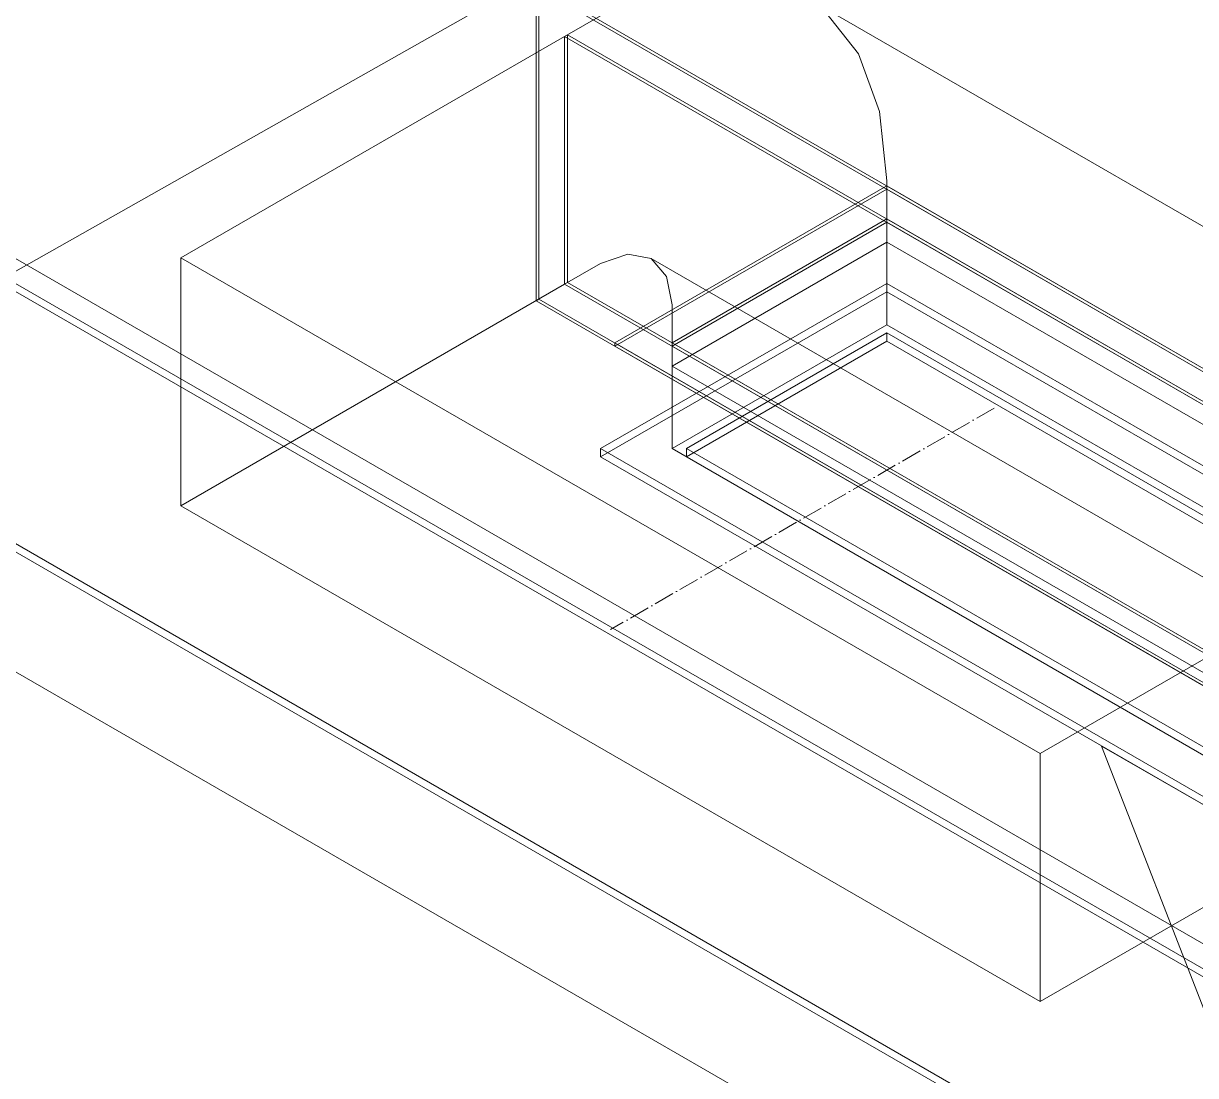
# Model space of a CAD drawing. Header units: millimetres. Extents: x -88595 to 880822, y -1054509 to -148035.
# Drawn here: x 393704 to 394283, y -328278 to -327758 of the extents above; entities that cross this region are included whole.
import ezdxf

# ---------------------------------------------------------------- set-up
doc = ezdxf.new("R2010")
doc.units = ezdxf.units.MM
doc.linetypes.add('$12$ADSK_Осевая', pattern=[14, 10, -2, 0, -2])
for name, color, linetype, lineweight in [('Воздуховоды', 7, 'Continuous', 18), ('Марки', 7, 'Continuous', 20), ('Оборудование', 7, 'Continuous', 18)]:
    doc.layers.add(name, color=color, linetype=linetype, lineweight=lineweight)

# ---------------------------------------------------------------- blocks, each defined once
blk = doc.blocks.new('$0$ADSK_Канальный блок кондиционера1 - AD242MJERAB-3267365-В_ОВ3_1')
at = {"layer": 'Оборудование'}
for p, q in [((18049.62, 7630.5), (18799.16, 7197.76)), ((18067.3, 7632.55), (18809.76, 7203.89)), ((18795.62, 7195.72), (18046.09, 7628.46)), ((18799.16, 7069.16), (18049.62, 7501.91)), ((18046.09, 7499.87), (18795.62, 7067.12)), ((18809.76, 6999.76), (18067.3, 7428.42))]:
    blk.add_line(p, q, dxfattribs=at)
blk = doc.blocks.new('$0$ADSK_Решетка вентиляционная жалюзийная_Приточная2 - Решетка приточная_Однорядная-V179-В_ОВ3_1')
at = {"layer": 'Воздуховоды', "color": 140, "true_color": 0x1bb3e4}
for p, q in [((6617.38, 14251.17), (6511.31, 14189.93)), ((7041.64, 14006.22), (6617.38, 14251.17)), ((6617.38, 14210.34), (6617.38, 14251.17)), ((6617.38, 14230.75), (6475.95, 14149.1)), ((7076.99, 13965.39), (6617.38, 14230.75)), ((6617.38, 14226.67), (6617.38, 14230.75)), ((6475.95, 14145.02), (6617.38, 14226.67)), ((6617.38, 14226.67), (7076.99, 13961.31)), ((6511.31, 14149.1), (6617.38, 14210.34)), ((6617.38, 14210.34), (7041.64, 13965.39)), ((6518.38, 14149.1), (6617.38, 14206.26)), ((6617.38, 14206.26), (6518.38, 14149.1)), ((6617.38, 14206.26), (7034.57, 13965.39)), ((6617.38, 14202.18), (6617.38, 14206.26)), ((7034.57, 13965.39), (6617.38, 14206.26)), ((6617.38, 14202.18), (6617.38, 14206.26)), ((6617.38, 14202.18), (6518.38, 14145.02)), ((6518.38, 14145.02), (6617.38, 14202.18)), ((7034.57, 13961.31), (6617.38, 14202.18)), ((6617.38, 14202.18), (7034.57, 13961.31)), ((6511.31, 14189.93), (6935.57, 13944.98)), ((6511.31, 14149.1), (6511.31, 14189.93)), ((6475.95, 14149.1), (6935.57, 13883.74)), ((6475.95, 14145.02), (6475.95, 14149.1)), ((6935.57, 13904.15), (6511.31, 14149.1)), ((6935.57, 13908.24), (6518.38, 14149.1)), ((6518.38, 14145.02), (6518.38, 14149.1)), ((6518.38, 14149.1), (6935.57, 13908.24)), ((6518.38, 14145.02), (6518.38, 14149.1)), ((6935.57, 13879.66), (6475.95, 14145.02)), ((6518.38, 14145.02), (6935.57, 13904.15)), ((6935.57, 13904.15), (6518.38, 14145.02)), ((6829.51, 13940.9), (6723.44, 14002.13)), ((6723.44, 14002.13), (6776.47, 13865.45))]:
    blk.add_line(p, q, dxfattribs=at)
blk = doc.blocks.new('$0$ADSK_Отвод_Прямоугольный1 - Стандарт-4055406-В_ОВ3_1')
at = {"layer": 'Воздуховоды', "color": 140, "true_color": 0x1bb3e4}
for p, q in [((9657.93, 12521.83), (9205.39, 12783.1)), ((9205.39, 12783.1), (9205.39, 12627.97)), ((9206.8, 12628.79), (9206.8, 12783.92)), ((9206.8, 12783.92), (9659.35, 12522.64)), ((9761.47, 12533.77), (9337.21, 12778.72)), ((9219.53, 12758.61), (9237.21, 12768.82)), ((9219.53, 12758.61), (9220.94, 12759.43)), ((9643.79, 12513.66), (9219.53, 12758.61)), ((9219.53, 12636.14), (9219.53, 12758.61)), ((9219.53, 12636.14), (9219.53, 12758.61)), ((9219.53, 12758.61), (9643.79, 12513.66)), ((9645.21, 12514.48), (9220.94, 12759.43)), ((9220.94, 12759.43), (9220.94, 12636.95)), ((9378.63, 12684.72), (9244.28, 12607.15)), ((9244.28, 12605.52), (9378.63, 12683.08)), ((9378.63, 12687.17), (9378.63, 12666.75)), ((9831.18, 12423.44), (9378.63, 12684.72)), ((9378.63, 12683.08), (9378.63, 12684.72)), ((9378.63, 12683.08), (9831.18, 12421.8)), ((9272.56, 12607.15), (9378.63, 12668.39)), ((9378.63, 12666.75), (9272.56, 12605.52)), ((9378.63, 12666.75), (9272.56, 12605.52)), ((9378.63, 12668.39), (9802.89, 12423.44)), ((9378.63, 12666.75), (9378.63, 12668.39)), ((9378.63, 12666.75), (9802.89, 12421.8)), ((9802.89, 12421.8), (9378.63, 12666.75)), ((9686.47, 12403.87), (9262.21, 12648.82)), ((9237.21, 12646.34), (9219.53, 12636.14)), ((9219.53, 12636.14), (9220.94, 12636.95)), ((9219.53, 12636.14), (9643.79, 12391.19)), ((9643.79, 12391.19), (9219.53, 12636.14)), ((9220.94, 12636.95), (9645.21, 12392)), ((9205.39, 12627.97), (9206.8, 12628.79)), ((9205.39, 12627.97), (9657.93, 12366.69)), ((9659.35, 12367.51), (9206.8, 12628.79)), ((9272.56, 12605.52), (9272.56, 12625.93)), ((9244.28, 12607.15), (9696.83, 12345.87)), ((9244.28, 12605.52), (9244.28, 12607.15)), ((9696.83, 12362.2), (9272.56, 12607.15)), ((9272.56, 12605.52), (9272.56, 12607.15)), ((9696.83, 12344.24), (9244.28, 12605.52)), ((9696.83, 12360.57), (9272.56, 12605.52)), ((9272.56, 12605.52), (9696.83, 12360.57))]:
    blk.add_line(p, q, dxfattribs=at)
for points in [[(9237.21, 12768.82, 0), (9268.68, 12782.89, 0), (9298.57, 12788.07, 0), (9325.38, 12784.1, 0), (9347.77, 12771.17, 0), (9364.62, 12749.93, 0), (9375.08, 12721.46, 0), (9378.63, 12687.17, 0)], [(9237.21, 12646.34, 0), (9250.74, 12651.05, 0), (9262.21, 12648.82, 0), (9269.87, 12640, 0), (9272.56, 12625.93, 0)]]:
    blk.add_polyline3d(points, dxfattribs=at)

msp = doc.modelspace()

# ---------------------------------------------------------------- linework, layer by layer
at = {"layer": 'Воздуховоды', "color": 140, "true_color": 0x1bb3e4}
for p, q in [((393781.88, -327873.7), (393971.39, -327764.29)), ((393971.39, -327886.77), (393971.39, -327764.29)), ((394554.75, -328101.1), (393971.39, -327764.29)), ((394130.49, -327856.15), (394024.42, -327917.39)), ((394130.49, -327906.77), (394130.49, -327856.15)), ((394206.15, -328118.65), (393781.88, -327873.7)), ((393781.88, -327873.7), (393781.88, -327996.18)), ((393781.88, -327996.18), (393971.39, -327886.77)), ((393971.39, -327886.77), (394448.68, -328162.33)), ((394024.42, -327968.01), (394130.49, -327906.77)), ((394130.49, -327906.77), (394554.75, -328151.72)), ((394024.42, -327917.39), (394024.42, -327968.01)), ((394448.68, -328212.96), (394024.42, -327968.01)), ((393781.88, -327996.18), (394206.15, -328241.13)), ((394206.15, -328118.65), (394395.65, -328009.24)), ((394206.15, -328241.13), (394206.15, -328118.65)), ((394395.65, -328131.72), (394206.15, -328241.13))]:
    msp.add_line(p, q, dxfattribs=at)
at = {"layer": 'Воздуховоды', "color": 140, "linetype": '$12$ADSK_Осевая', "true_color": 0x1bb3e4}
msp.add_line((394183.52, -327948), (393994.02, -328057.41), dxfattribs=at)
at = {"layer": 'Марки'}
msp.add_line((393622.76, -327924.06), (394254.93, -327566.75), dxfattribs=at)

# ---------------------------------------------------------------- block references
at = {"layer": 'Воздуховоды', "color": 140, "true_color": 0x1bb3e4}
for name, p in [('$0$ADSK_Отвод_Прямоугольный1 - Стандарт-4055406-В_ОВ3_1', (384751.86, -340522.9)), ('$0$ADSK_Решетка вентиляционная жалюзийная_Приточная2 - Решетка приточная_Однорядная-V179-В_ОВ3_1', (387513.11, -342117.11))]:
    msp.add_blockref(name, p, dxfattribs=at)
at = {"layer": 'Оборудование'}
msp.add_blockref('$0$ADSK_Канальный блок кондиционера1 - AD242MJERAB-3267365-В_ОВ3_1', (375558.12, -335463.49), dxfattribs=at)

doc.saveas('drawing.dxf')
